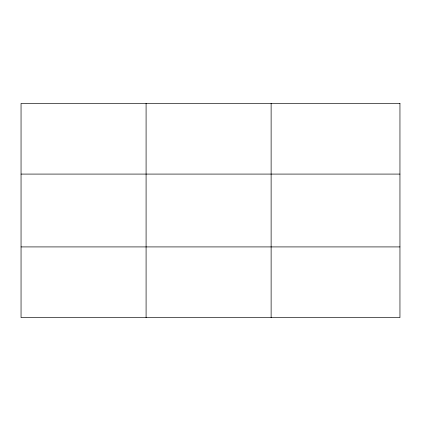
<?xml version="1.0" encoding="UTF-8"?>
<svg xmlns="http://www.w3.org/2000/svg" width="421" height="421" viewBox="0 0 421 421"><rect width="100%" height="100%" fill="white"/><g stroke="black" fill="none" stroke-linecap="round" stroke-linejoin="round"><path stroke-width="0.63" d="M146.087 317.613L146.087 103.387M271.124 317.613L271.124 103.387M21.05 174.084L399.95 174.084M21.05 246.916L399.95 246.916M399.95 103.387L399.95 317.613L21.05 317.613L21.05 103.387L399.95 103.387"/></g></svg>
